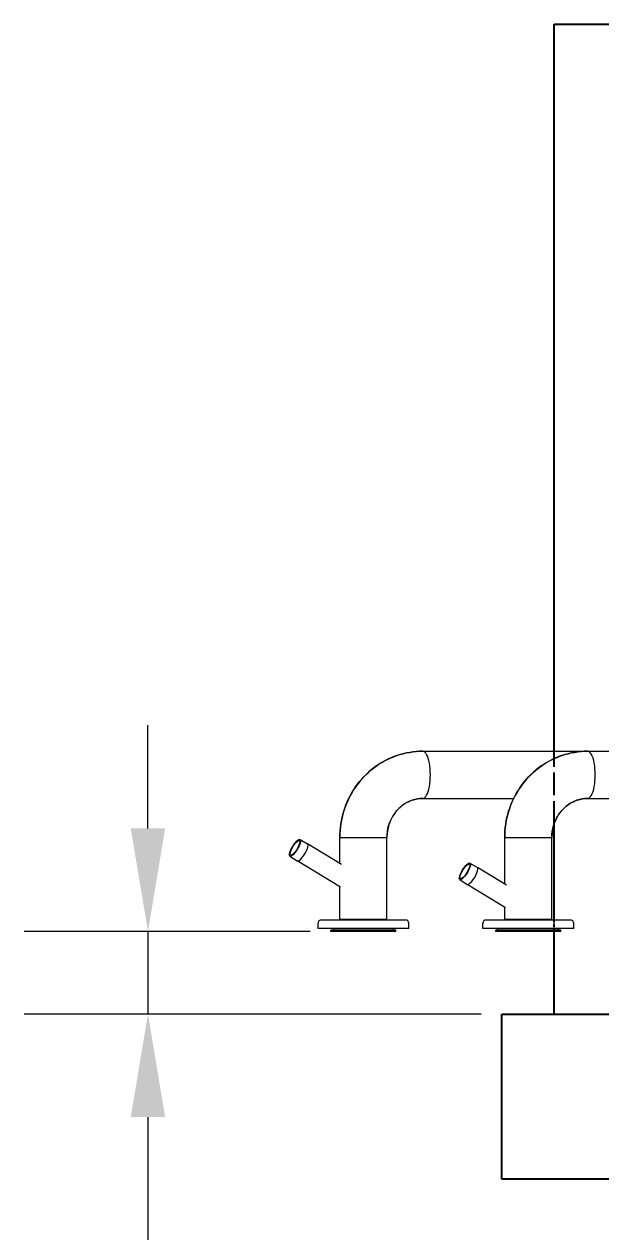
# Model space of a CAD drawing. Header units: millimetres. Extents: x -4172 to 126100, y -2 to 142133.
# Drawn here: x 4385 to 5782, y 42290 to 45218 of the extents above; entities that cross this region are included whole.
import ezdxf

# ---------------------------------------------------------------- set-up
doc = ezdxf.new("R2010")
doc.units = ezdxf.units.MM
doc.header["$LTSCALE"] = 100
doc.linetypes.add('DASHED', pattern=[0.2067, 0.1654, -0.0413])
for name, color, linetype, lineweight in [('Dimension', 7, 'Continuous', 18), ('Hidden', 7, 'DASHED', 25), ('Visible', 7, 'Continuous', 25)]:
    doc.layers.add(name, color=color, linetype=linetype, lineweight=lineweight)
doc.layers.add('P_Biomass (BM)', color=150, linetype='Continuous', lineweight=18, true_color=0x007fff)
doc.styles.add('Title', font='arial.ttf')
doc.dimstyles.new('Default - Method 2b', dxfattribs={"dimscale": 100, "dimtxt": 3, "dimasz": 2.5, "dimexe": 3, "dimexo": 0.5, "dimgap": 0.7, "dimtad": 0, "dimtoh": 1, "dimdec": 1, "dimrnd": 1e-08, "dimtxsty": 'Title', "dimcen": 0.09, "dimdle": 10, "dimclrd": 256, "dimclre": 256, "dimclrt": 7, "dimadec": 0, "dimazin": 2, "dimtfac": 0.833333, "dimtdec": 1, "dimtmove": 0, "dimatfit": 3, "dimfxl": 1, "dimtolj": 1, "dimlwd": -1, "dimlwe": -1, "dimarcsym": 0})

# ---------------------------------------------------------------- blocks, each defined once
blk = doc.blocks.new('*D92')
at = {"layer": 'Defpoints', "color": 0, "transparency": 16777216}
for p in [(4684.9, 43017.6), (5128, 43017.6), (5542.4, 42817.6)]:
    blk.add_point(p, dxfattribs=at)
at = {"layer": 'Dimension', "transparency": 16777216}
for p, q in [((4684.9, 43267.6), (4684.9, 43517.6)), ((5078, 43017.6), (4384.9, 43017.6)), ((4684.9, 43017.6), (4684.9, 42817.6)), ((5492.4, 42817.6), (4384.9, 42817.6)), ((4684.9, 42567.6), (4684.9, 41617.3))]:
    blk.add_line(p, q, dxfattribs=at)
for points in [[(4643.2, 43267.6), (4726.5, 43267.6), (4684.9, 43017.6)], [(4643.2, 42567.6), (4726.5, 42567.6), (4684.9, 42817.6)]]:
    blk.add_solid(points, dxfattribs=at)
at = {"layer": 'Dimension', "color": 7, "transparency": 16777216, "insert": (4838, 40880.4), "char_height": 300, "attachment_point": 7, "rotation": 90, "style": 'Title'}
blk.add_mtext('\\A1;200', dxfattribs=at)

msp = doc.modelspace()

# ---------------------------------------------------------------- linework, layer by layer
at = {"layer": 'Hidden', "ltscale": 3.356202}
msp.add_line((5669.18, 43278.52), (5669.18, 43454.73), dxfattribs=at)
at = {"layer": 'Hidden', "ltscale": 0.533215}
msp.add_line((5669.18, 43017.58), (5669.18, 43045.58), dxfattribs=at)
at = {"layer": 'P_Biomass (BM)'}
for p, q in [((5350.95, 43454.73), (5750.57, 43454.73)), ((5750.57, 43454.73), (6511.51, 43454.73)), ((5350.95, 43340.43), (5571.32, 43340.43)), ((5750.57, 43340.43), (6511.51, 43340.43)), ((5053.48, 43240.68), (5071.85, 43230.23)), ((5154.31, 43179.96), (5071.9, 43230.2)), ((5149.85, 43182.68), (5149.85, 43245.58)), ((5149.85, 43245.58), (5264.15, 43245.58)), ((5264.15, 43046.58), (5264.15, 43245.58)), ((5549.46, 43132.93), (5549.46, 43245.58)), ((5549.46, 43245.58), (5663.76, 43245.58)), ((5663.76, 43046.58), (5663.76, 43245.58)), ((5029.01, 43200.54), (5046.71, 43188.99)), ((5151.72, 43124.97), (5046.76, 43188.96)), ((5465.12, 43183.59), (5483.5, 43173.14)), ((5553.92, 43130.21), (5483.54, 43173.11)), ((5440.65, 43143.45), (5458.35, 43131.9)), ((5551.33, 43075.22), (5458.4, 43131.87)), ((5149.85, 43046.58), (5149.85, 43126.11)), ((5549.46, 43046.58), (5549.46, 43076.36)), ((5309, 43045.58), (5105, 43045.58)), ((5264.15, 43046.58), (5149.85, 43046.58)), ((5264.15, 43046.58), (5149.85, 43046.58)), ((5149.85, 43045.58), (5149.85, 43046.58)), ((5264.15, 43045.58), (5264.15, 43046.58)), ((5708.61, 43045.58), (5504.61, 43045.58)), ((5663.76, 43046.58), (5549.46, 43046.58)), ((5549.46, 43045.58), (5549.46, 43046.58)), ((5663.76, 43046.58), (5549.46, 43046.58)), ((5663.76, 43045.58), (5663.76, 43046.58)), ((5097, 43025.08), (5097, 43037.58)), ((5317, 43025.08), (5097, 43025.08)), ((5286, 43021.08), (5128, 43021.08)), ((5128, 43017.58), (5128, 43021.08)), ((5286, 43017.58), (5128, 43017.58)), ((5286, 43017.58), (5286, 43021.08)), ((5317, 43025.08), (5317, 43037.58)), ((5496.61, 43025.08), (5496.61, 43037.58)), ((5716.61, 43025.08), (5496.61, 43025.08)), ((5685.61, 43021.08), (5527.61, 43021.08)), ((5527.61, 43017.58), (5527.61, 43021.08)), ((5685.61, 43017.58), (5527.61, 43017.58)), ((5685.61, 43017.58), (5685.61, 43021.08)), ((5716.61, 43025.08), (5716.61, 43037.58))]:
    msp.add_line(p, q, dxfattribs=at)
for centre, radius, start, end in [((5105, 43037.58), 8, 90, 180), ((5309, 43037.58), 8, 0, 90), ((5504.61, 43037.58), 8, 90, 180), ((5708.61, 43037.58), 8, 0, 90), ((5139.5, 43028.08), 7, 205.37693, 270), ((5274.5, 43028.08), 7, 270, 334.62307), ((5539.11, 43028.08), 7, 205.37693, 270), ((5674.11, 43028.08), 7, 270, 334.62307)]:
    msp.add_arc(centre, radius, start, end, dxfattribs=at)
for centre, major_axis, ratio, start_param, end_param in [((5350.95, 43397.58), (0, -57.15), 0.3211089, 0, 3.1415927), ((5750.57, 43397.58), (0, -57.15), 0.3211089, 0, 3.1415927), ((5059.33, 43209.58), (-12.57, -20.62), 0.2780885, 6.2746908, 9.4332725), ((5470.97, 43152.49), (-12.57, -20.62), 0.2780885, 6.2746908, 9.4332725)]:
    msp.add_ellipse(centre, major_axis=major_axis, ratio=ratio, start_param=start_param, end_param=end_param, dxfattribs=at)
for centre, major_axis in [((5041.29, 43220.58), (12.23, 20.07)), ((5041.29, 43220.58), (10.88, 17.85)), ((5452.93, 43163.49), (12.23, 20.07)), ((5452.93, 43163.49), (10.88, 17.85))]:
    msp.add_ellipse(centre, major_axis=major_axis, ratio=0.2780885, dxfattribs=at)
for points, knots in [([(5149.85, 43245.58), (5149.85, 43267.16), (5153.08, 43288.75), (5165.77, 43329.97), (5175.22, 43349.6), (5199.6, 43385.04), (5214.54, 43400.84), (5248.57, 43426.95), (5267.67, 43437.25), (5308.12, 43451.13), (5329.46, 43454.71), (5350.85, 43454.73), (5350.9, 43454.73), (5350.95, 43454.73)], [4.712389, 4.712389, 4.712389, 4.712389, 5.0265482, 5.0265482, 5.3407075, 5.3407075, 5.6548668, 5.6548668, 5.969026, 5.969026, 6.2824441, 6.2824441, 6.2831853, 6.2831853, 6.2831853, 6.2831853]), ([(5350.95, 43454.73), (5329.73, 43454.73), (5308.52, 43451.2), (5268.2, 43437.49), (5249.12, 43427.27), (5215.04, 43401.31), (5200.05, 43385.56), (5175.55, 43350.2), (5166.04, 43330.6), (5153.22, 43289.43), (5149.92, 43267.85), (5149.85, 43246.04), (5149.85, 43245.81), (5149.85, 43245.58)], [3.1415927, 3.1415927, 3.1415927, 3.1415927, 3.4531751, 3.4531751, 3.7665646, 3.7665646, 4.0807239, 4.0807239, 4.3948831, 4.3948831, 4.7090424, 4.7090424, 4.712389, 4.712389, 4.712389, 4.712389]), ([(5549.46, 43245.58), (5549.46, 43267.16), (5552.7, 43288.75), (5565.38, 43329.97), (5574.83, 43349.6), (5599.22, 43385.04), (5614.15, 43400.84), (5648.18, 43426.95), (5667.29, 43437.25), (5707.74, 43451.13), (5729.07, 43454.71), (5750.46, 43454.73), (5750.51, 43454.73), (5750.57, 43454.73)], [4.712389, 4.712389, 4.712389, 4.712389, 5.0265482, 5.0265482, 5.3407075, 5.3407075, 5.6548668, 5.6548668, 5.969026, 5.969026, 6.2824441, 6.2824441, 6.2831853, 6.2831853, 6.2831853, 6.2831853]), ([(5750.57, 43454.73), (5729.35, 43454.73), (5708.14, 43451.2), (5667.82, 43437.49), (5648.73, 43427.27), (5614.65, 43401.31), (5599.67, 43385.56), (5575.17, 43350.2), (5565.65, 43330.6), (5552.83, 43289.43), (5549.53, 43267.85), (5549.47, 43246.04), (5549.46, 43245.81), (5549.46, 43245.58)], [3.1415927, 3.1415927, 3.1415927, 3.1415927, 3.4531751, 3.4531751, 3.7665646, 3.7665646, 4.0807239, 4.0807239, 4.3948831, 4.3948831, 4.7090424, 4.7090424, 4.712389, 4.712389, 4.712389, 4.712389]), ([(5264.15, 43245.58), (5264.15, 43255.33), (5265.55, 43265.08), (5270.97, 43283.66), (5275.02, 43292.48), (5285.37, 43308.45), (5291.73, 43315.55), (5306.06, 43327.32), (5314.04, 43331.94), (5330.74, 43338.32), (5339.46, 43340.08), (5349.12, 43340.41), (5350.04, 43340.43), (5350.95, 43340.43)], [4.712389, 4.712389, 4.712389, 4.712389, 5.0113675, 5.0113675, 5.3127918, 5.3127918, 5.6220712, 5.6220712, 5.9362305, 5.9362305, 6.2503897, 6.2503897, 6.2831853, 6.2831853, 6.2831853, 6.2831853]), ([(5350.95, 43340.43), (5342.2, 43340.43), (5333.44, 43338.97), (5316.59, 43333.19), (5308.5, 43328.86), (5293.75, 43317.55), (5287.1, 43310.56), (5276.11, 43294.59), (5271.75, 43285.63), (5265.89, 43266.82), (5264.31, 43257.01), (5264.16, 43246.64), (5264.15, 43246.11), (5264.15, 43245.58)], [3.1415927, 3.1415927, 3.1415927, 3.1415927, 3.4557519, 3.4557519, 3.7699112, 3.7699112, 4.0840704, 4.0840704, 4.3943777, 4.3943777, 4.6961295, 4.6961295, 4.712389, 4.712389, 4.712389, 4.712389]), ([(5663.76, 43245.58), (5663.76, 43255.33), (5665.16, 43265.08), (5670.58, 43283.66), (5674.63, 43292.48), (5684.99, 43308.45), (5691.35, 43315.55), (5705.67, 43327.32), (5713.65, 43331.94), (5730.35, 43338.32), (5739.07, 43340.08), (5748.74, 43340.41), (5749.65, 43340.43), (5750.57, 43340.43)], [4.712389, 4.712389, 4.712389, 4.712389, 5.0113675, 5.0113675, 5.3127918, 5.3127918, 5.6220712, 5.6220712, 5.9362305, 5.9362305, 6.2503897, 6.2503897, 6.2831853, 6.2831853, 6.2831853, 6.2831853]), ([(5750.57, 43340.43), (5741.81, 43340.43), (5733.05, 43338.97), (5716.2, 43333.19), (5708.11, 43328.86), (5693.37, 43317.55), (5686.72, 43310.56), (5675.73, 43294.59), (5671.37, 43285.63), (5665.5, 43266.82), (5663.93, 43257.01), (5663.77, 43246.64), (5663.76, 43246.11), (5663.76, 43245.58)], [3.1415927, 3.1415927, 3.1415927, 3.1415927, 3.4557519, 3.4557519, 3.7699112, 3.7699112, 4.0840704, 4.0840704, 4.3943777, 4.3943777, 4.6961295, 4.6961295, 4.712389, 4.712389, 4.712389, 4.712389])]:
    msp.add_open_spline(points, degree=3, knots=knots, dxfattribs=at)
at = {"layer": 'Visible'}
for p, q in [((5669.18, 43454.73), (5669.18, 45217.58)), ((5669.18, 45217.58), (7371.06, 45217.58)), ((5669.18, 43045.58), (5669.18, 43278.52)), ((5669.18, 42817.58), (5669.18, 43017.58)), ((5542.37, 42817.58), (7308.46, 42817.58)), ((5542.37, 42417.58), (5542.37, 42817.58)), ((7308.46, 42417.58), (5542.37, 42417.58))]:
    msp.add_line(p, q, dxfattribs=at)

# ---------------------------------------------------------------- dimensions: what is measured, and where the dimension line sits
at = {"layer": 'Dimension'}
dim = msp.add_linear_dim(base=(4684.87, 43017.58), p1=(5542.37, 42817.58), p2=(5128, 43017.58), angle=90, dimstyle='Default - Method 2b', override={"dimgap": 0.7, "dimtoh": 0, "dimdec": 1, "dimtol": 0, "dimlim": 0, "dimtp": 0, "dimtm": 0, "dimtdec": 1, "dimtofl": 1, "dimatfit": 1}, dxfattribs=at)
dim.commit()
dim.dimension.update_dxf_attribs({"geometry": '*D92', "text_midpoint": (4684.87, 41213.82), "dimtype": 160})

doc.saveas('drawing.dxf')
